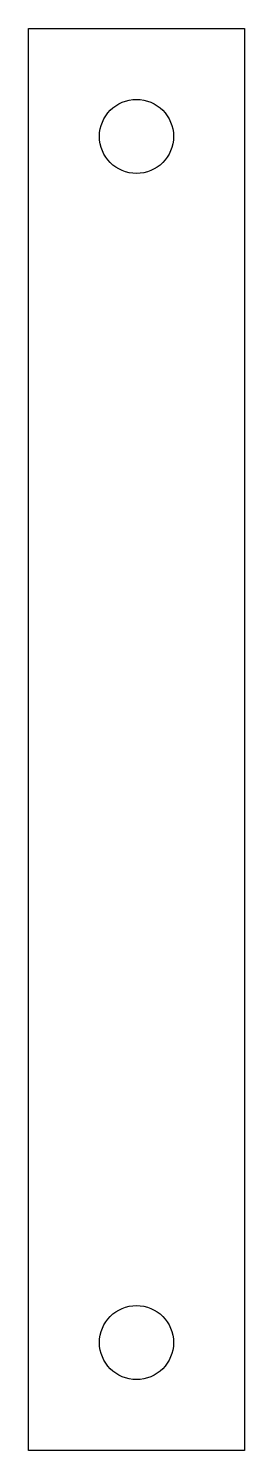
# Model space of a CAD drawing. Extents: x -30 to 0, y -200 to 0.
import ezdxf

# ---------------------------------------------------------------- set-up
doc = ezdxf.new("R2010")
doc.units = 0
doc.layers.get('0').update_dxf_attribs({"linetype": 'CONTINUOUS'})

msp = doc.modelspace()

# ---------------------------------------------------------------- linework, layer by layer
msp.add_lwpolyline([(0.22, -200.22), (-30.22, -200.22), (-30.22, 0.22), (0.22, 0.22)], close=True)
for centre in [(-15, -15), (-15, -185)]:
    msp.add_circle(centre, 5.22)

doc.saveas('drawing.dxf')
